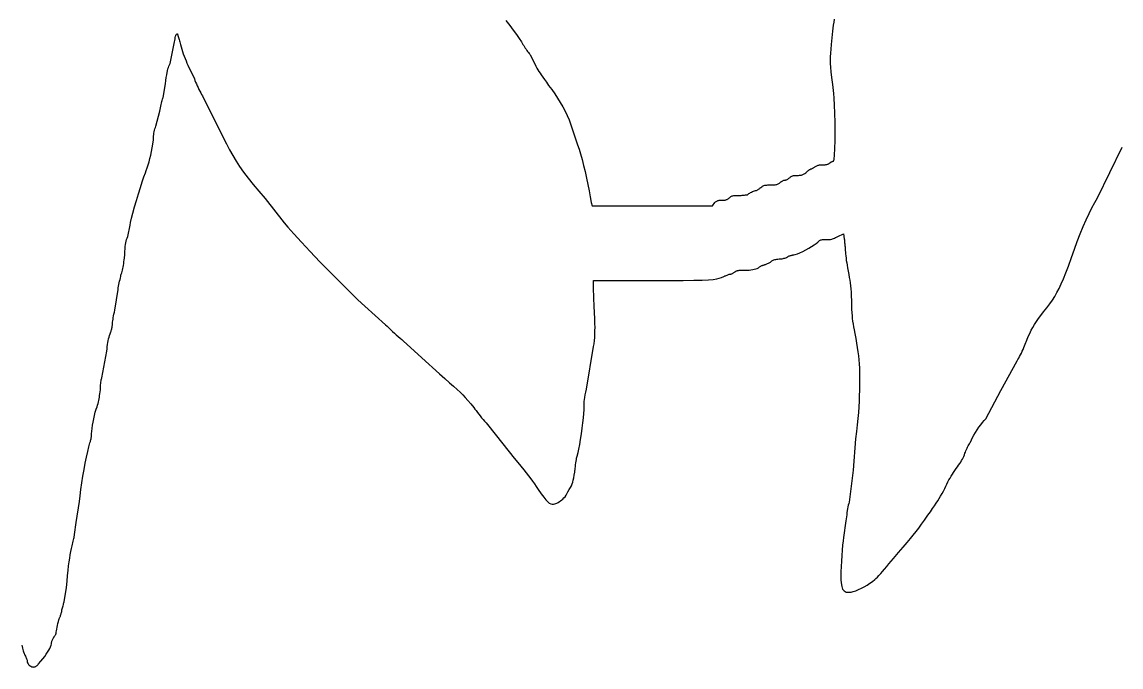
# Model space of a CAD drawing. Extents: x 0.1 to 14.4, y 0 to 16.2.
# Drawn here: x 6.269 to 10.377, y 0.006 to 2.417 of the extents above; entities that cross this region are included whole.
import ezdxf

# ---------------------------------------------------------------- set-up
doc = ezdxf.new("R2010")
doc.units = 0
doc.layers.get('0').update_dxf_attribs({"color": 5, "linetype": 'CONTINUOUS'})
doc.layers.add('1', color=1, linetype='CONTINUOUS')

msp = doc.modelspace()

# ---------------------------------------------------------------- linework, layer by layer
at = {"linetype": 'CONTINUOUS'}
msp.add_lwpolyline([(6.2681, 0.0882), (6.2691, 0.0822), (6.2703, 0.0768), (6.2716, 0.0719), (6.273, 0.0671), (6.2746, 0.0622), (6.2763, 0.0571), (6.2781, 0.0535), (6.2798, 0.0499), (6.2815, 0.0464), (6.2831, 0.043), (6.2845, 0.0398), (6.2858, 0.0367), (6.2868, 0.0339), (6.2876, 0.0313), (6.2881, 0.029), (6.2883, 0.027), (6.2886, 0.0242), (6.2896, 0.0214), (6.2912, 0.0185), (6.2933, 0.0157), (6.2958, 0.0131), (6.2987, 0.0108), (6.3018, 0.0088), (6.3052, 0.0073), (6.3087, 0.0063), (6.3123, 0.006), (6.3141, 0.0061), (6.3159, 0.0064), (6.3177, 0.0069), (6.3195, 0.0076), (6.3213, 0.0086), (6.3231, 0.0099), (6.3249, 0.0115), (6.3267, 0.0133), (6.3285, 0.0155), (6.3303, 0.018), (6.3389, 0.0277), (6.3466, 0.0368), (6.3534, 0.0454), (6.3594, 0.0535), (6.3645, 0.0612), (6.3688, 0.0684), (6.3723, 0.0752), (6.3751, 0.0815), (6.3771, 0.0875), (6.3784, 0.0931), (6.3785, 0.0951), (6.379, 0.0973), (6.3798, 0.0998), (6.3807, 0.1024), (6.3818, 0.1051), (6.3829, 0.1078), (6.3841, 0.1104), (6.3853, 0.1129), (6.3864, 0.1151), (6.3874, 0.1171), (6.3884, 0.1182), (6.3895, 0.1195), (6.3907, 0.1211), (6.3919, 0.1228), (6.393, 0.1246), (6.3941, 0.1264), (6.395, 0.1281), (6.3957, 0.1297), (6.3962, 0.1311), (6.3964, 0.1321), (6.3967, 0.1358), (6.3974, 0.1409), (6.3984, 0.1473), (6.3998, 0.1544), (6.4013, 0.1618), (6.4029, 0.1691), (6.4045, 0.1759), (6.406, 0.1818), (6.4073, 0.1864), (6.4084, 0.1892), (6.4093, 0.1904), (6.4102, 0.192), (6.4111, 0.194), (6.412, 0.1963), (6.4129, 0.1989), (6.4138, 0.2017), (6.4147, 0.2046), (6.4156, 0.2075), (6.4165, 0.2104), (6.4174, 0.2132), (6.4176, 0.2162), (6.4181, 0.2196), (6.4188, 0.2233), (6.4197, 0.2272), (6.4208, 0.2312), (6.422, 0.2353), (6.4232, 0.2392), (6.4243, 0.2429), (6.4254, 0.2463), (6.4264, 0.2493), (6.4354, 0.3033), (6.4372, 0.3271), (6.4391, 0.3484), (6.4409, 0.3673), (6.4428, 0.3842), (6.4448, 0.3994), (6.4469, 0.4131), (6.4491, 0.4257), (6.4514, 0.4375), (6.4538, 0.4486), (6.4565, 0.4595), (6.4574, 0.4649), (6.4585, 0.4705), (6.4597, 0.4759), (6.4609, 0.4812), (6.4621, 0.4861), (6.4632, 0.4906), (6.4641, 0.4945), (6.4648, 0.4977), (6.4653, 0.5001), (6.4655, 0.5015), (6.4715, 0.5465), (6.4835, 0.6246), (6.4857, 0.6464), (6.4887, 0.6699), (6.4923, 0.6945), (6.4964, 0.7195), (6.5008, 0.7444), (6.5053, 0.7684), (6.5099, 0.791), (6.5144, 0.8115), (6.5187, 0.8293), (6.5225, 0.8438), (6.5234, 0.8466), (6.5243, 0.8495), (6.5251, 0.8525), (6.5259, 0.8555), (6.5267, 0.8585), (6.5273, 0.8614), (6.5278, 0.8641), (6.5282, 0.8666), (6.5284, 0.8689), (6.5285, 0.8709), (6.5288, 0.8782), (6.5296, 0.8873), (6.5308, 0.8978), (6.5325, 0.9094), (6.5345, 0.9216), (6.537, 0.934), (6.5397, 0.9464), (6.5427, 0.9582), (6.546, 0.9692), (6.5495, 0.979), (6.5513, 0.9851), (6.5528, 0.991), (6.5542, 0.9968), (6.5555, 1.0025), (6.5567, 1.0083), (6.5578, 1.0142), (6.5588, 1.0205), (6.5597, 1.0271), (6.5607, 1.0343), (6.5616, 1.042), (6.5617, 1.0483), (6.5619, 1.0545), (6.5623, 1.0605), (6.5628, 1.0661), (6.5634, 1.0713), (6.5642, 1.076), (6.5649, 1.08), (6.5658, 1.0833), (6.5667, 1.0857), (6.5676, 1.0871), (6.5856, 1.1862), (6.5865, 1.1949), (6.5874, 1.2032), (6.5884, 1.211), (6.5896, 1.2185), (6.5908, 1.2256), (6.5923, 1.2325), (6.594, 1.2391), (6.5959, 1.2456), (6.5981, 1.2519), (6.6006, 1.2583), (6.6015, 1.261), (6.6024, 1.2639), (6.6032, 1.2669), (6.604, 1.2699), (6.6047, 1.2729), (6.6054, 1.2758), (6.6059, 1.2785), (6.6063, 1.281), (6.6065, 1.2833), (6.6066, 1.2853), (6.6067, 1.2876), (6.607, 1.2909), (6.6074, 1.2951), (6.6081, 1.3), (6.6089, 1.3056), (6.6098, 1.3117), (6.611, 1.3182), (6.6124, 1.3251), (6.6139, 1.3321), (6.6156, 1.3393), (6.6276, 1.4174), (6.6286, 1.4231), (6.6297, 1.4291), (6.631, 1.4354), (6.6323, 1.4418), (6.6336, 1.4482), (6.635, 1.4544), (6.6363, 1.4603), (6.6375, 1.4657), (6.6387, 1.4704), (6.6396, 1.4745), (6.6414, 1.4792), (6.6429, 1.4842), (6.6443, 1.4895), (6.6456, 1.4952), (6.6468, 1.5011), (6.6479, 1.5073), (6.6489, 1.5138), (6.6498, 1.5205), (6.6508, 1.5274), (6.6517, 1.5345), (6.6525, 1.5479), (6.6532, 1.5594), (6.6539, 1.5693), (6.6546, 1.5778), (6.6554, 1.5852), (6.6564, 1.5918), (6.6577, 1.5979), (6.6592, 1.6037), (6.6612, 1.6095), (6.6637, 1.6156), (6.6727, 1.6577), (6.6746, 1.6679), (6.6783, 1.6834), (6.6835, 1.703), (6.6897, 1.7255), (6.6967, 1.7496), (6.704, 1.7742), (6.7114, 1.798), (6.7183, 1.8199), (6.7246, 1.8385), (6.7297, 1.8529), (6.7333, 1.8622), (6.7369, 1.8723), (6.7404, 1.883), (6.7438, 1.8945), (6.747, 1.9065), (6.75, 1.9192), (6.7529, 1.9325), (6.7555, 1.9465), (6.7578, 1.9609), (6.7598, 1.976), (6.7599, 1.9806), (6.7601, 1.9856), (6.7606, 1.9908), (6.7612, 1.9961), (6.762, 2.0015), (6.763, 2.0069), (6.7642, 2.0122), (6.7655, 2.0174), (6.7671, 2.0223), (6.7688, 2.027), (6.7838, 2.0841), (6.7848, 2.0904), (6.7859, 2.0966), (6.7871, 2.1027), (6.7884, 2.1085), (6.7898, 2.1141), (6.7911, 2.1193), (6.7924, 2.1241), (6.7937, 2.1284), (6.7948, 2.1321), (6.7958, 2.1351), (6.8048, 2.1862), (6.8065, 2.1988), (6.8081, 2.2098), (6.8096, 2.2194), (6.8111, 2.2277), (6.8127, 2.235), (6.8143, 2.2413), (6.8161, 2.2469), (6.8181, 2.252), (6.8203, 2.2567), (6.8228, 2.2613), (6.8378, 2.3363), (6.8387, 2.3425), (6.8397, 2.3484), (6.8406, 2.354), (6.8416, 2.359), (6.8427, 2.3634), (6.8439, 2.367), (6.8452, 2.3699), (6.8466, 2.3718), (6.8481, 2.3727), (6.8498, 2.3724), (6.8502, 2.3707), (6.8507, 2.3687), (6.8513, 2.3661), (6.8521, 2.363), (6.8531, 2.3594), (6.8543, 2.3554), (6.8556, 2.3512), (6.8571, 2.3468), (6.8589, 2.3423), (6.8608, 2.3333), (6.8631, 2.3243), (6.8657, 2.3154), (6.8686, 2.3065), (6.8716, 2.2977), (6.8749, 2.2889), (6.8782, 2.2803), (6.8817, 2.2718), (6.8853, 2.2635), (6.8889, 2.2553), (6.9129, 2.2042), (6.915, 2.1985), (6.9175, 2.1922), (6.9204, 2.1855), (6.9235, 2.1785), (6.9268, 2.1715), (6.9302, 2.1646), (6.9336, 2.158), (6.9369, 2.1517), (6.9401, 2.1461), (6.9429, 2.1411), (7.021, 1.985), (7.0326, 1.9615), (7.0442, 1.9393), (7.0561, 1.9181), (7.0686, 1.8973), (7.0822, 1.8765), (7.0971, 1.8553), (7.1137, 1.8331), (7.1324, 1.8096), (7.1534, 1.7843), (7.1772, 1.7568), (7.2492, 1.6667), (7.2629, 1.6496), (7.2848, 1.6247), (7.3132, 1.5937), (7.3463, 1.5585), (7.3825, 1.5207), (7.4201, 1.482), (7.4573, 1.4443), (7.4924, 1.4093), (7.5237, 1.3787), (7.5495, 1.3543), (7.6276, 1.2853), (7.6334, 1.2796), (7.6397, 1.2736), (7.6464, 1.2672), (7.6535, 1.2607), (7.6607, 1.2541), (7.6678, 1.2477), (7.6749, 1.2414), (7.6816, 1.2355), (7.6879, 1.2301), (7.6937, 1.2252), (7.7628, 1.1622), (7.8288, 1.1021), (7.8495, 1.0839), (7.867, 1.0685), (7.8819, 1.0554), (7.8946, 1.0439), (7.9058, 1.0334), (7.916, 1.0234), (7.9257, 1.0132), (7.9356, 1.0024), (7.9462, 0.9901), (7.958, 0.976), (7.9618, 0.9703), (7.9661, 0.9642), (7.9709, 0.9578), (7.9759, 0.9512), (7.9812, 0.9444), (7.9867, 0.9377), (7.9923, 0.9311), (7.9979, 0.9247), (8.0035, 0.9186), (8.009, 0.9129), (8.0661, 0.8408), (8.1081, 0.7868), (8.1217, 0.7706), (8.1336, 0.7562), (8.1442, 0.7431), (8.1537, 0.7313), (8.1622, 0.7204), (8.17, 0.71), (8.1772, 0.7001), (8.1842, 0.6902), (8.1911, 0.6802), (8.1982, 0.6697), (8.2097, 0.6534), (8.2192, 0.6404), (8.2271, 0.6304), (8.2338, 0.6232), (8.2395, 0.6182), (8.2447, 0.6154), (8.2497, 0.6143), (8.2549, 0.6147), (8.2606, 0.6162), (8.2673, 0.6186), (8.2725, 0.6213), (8.2774, 0.6241), (8.282, 0.6271), (8.2864, 0.6304), (8.2905, 0.634), (8.2945, 0.6381), (8.2983, 0.6427), (8.302, 0.6479), (8.3057, 0.6539), (8.3093, 0.6607), (8.3143, 0.6691), (8.3185, 0.6766), (8.322, 0.6836), (8.3249, 0.6905), (8.3273, 0.6974), (8.3294, 0.705), (8.3313, 0.7134), (8.333, 0.7231), (8.3346, 0.7344), (8.3363, 0.7478), (8.3372, 0.7549), (8.3381, 0.762), (8.339, 0.7688), (8.3399, 0.7752), (8.3408, 0.7812), (8.3417, 0.7864), (8.3426, 0.791), (8.3435, 0.7946), (8.3444, 0.7973), (8.3453, 0.7988), (8.3475, 0.8076), (8.3501, 0.8209), (8.3532, 0.8376), (8.3564, 0.8567), (8.3596, 0.8772), (8.3626, 0.8983), (8.3653, 0.9187), (8.3674, 0.9377), (8.3689, 0.9541), (8.3694, 0.967), (8.3694, 0.9731), (8.3694, 0.9791), (8.3696, 0.9852), (8.3699, 0.9914), (8.3705, 0.9981), (8.3713, 1.0054), (8.3725, 1.0136), (8.374, 1.0228), (8.3759, 1.0332), (8.3784, 1.0451), (8.4054, 1.2042), (8.407, 1.2146), (8.4083, 1.2259), (8.4093, 1.2379), (8.4099, 1.2504), (8.4103, 1.2631), (8.4104, 1.276), (8.4102, 1.2887), (8.4098, 1.3012), (8.4092, 1.3131), (8.4084, 1.3243), (8.4083, 1.3311), (8.4081, 1.3388), (8.4078, 1.3472), (8.4073, 1.3561), (8.4069, 1.3652), (8.4065, 1.3745), (8.4061, 1.3836), (8.4057, 1.3925), (8.4055, 1.4008), (8.4054, 1.4084), (8.4054, 1.4505), (8.6246, 1.4505), (8.6882, 1.4505), (8.7395, 1.4509), (8.78, 1.4514), (8.8112, 1.4523), (8.8348, 1.4534), (8.8523, 1.455), (8.8652, 1.4569), (8.875, 1.4593), (8.8834, 1.4621), (8.8919, 1.4655), (8.8939, 1.4665), (8.8961, 1.4676), (8.8986, 1.4687), (8.9012, 1.4699), (8.9039, 1.4711), (8.9066, 1.4722), (8.9092, 1.4731), (8.9117, 1.4738), (8.9139, 1.4743), (8.9159, 1.4745), (8.9178, 1.4747), (8.9198, 1.4751), (8.9219, 1.4759), (8.924, 1.4768), (8.9261, 1.4779), (8.928, 1.479), (8.9299, 1.4802), (8.9315, 1.4814), (8.9329, 1.4825), (8.9339, 1.4835), (8.9365, 1.4851), (8.9388, 1.4864), (8.9412, 1.4874), (8.9436, 1.4882), (8.9463, 1.4887), (8.9495, 1.4891), (8.9533, 1.4893), (8.9579, 1.4894), (8.9634, 1.4895), (8.97, 1.4895), (8.9785, 1.4896), (8.9863, 1.4899), (8.9933, 1.4905), (8.9998, 1.4913), (9.0056, 1.4925), (9.011, 1.494), (9.0161, 1.496), (9.0209, 1.4983), (9.0255, 1.5012), (9.03, 1.5045), (9.0319, 1.5054), (9.0339, 1.5063), (9.036, 1.5071), (9.0381, 1.5079), (9.0402, 1.5086), (9.0421, 1.5093), (9.044, 1.5098), (9.0456, 1.5102), (9.047, 1.5104), (9.048, 1.5105), (9.0661, 1.5195), (9.0687, 1.522), (9.0712, 1.5239), (9.0738, 1.5255), (9.0764, 1.5268), (9.0792, 1.5278), (9.0823, 1.5286), (9.0857, 1.5293), (9.0896, 1.53), (9.094, 1.5307), (9.0991, 1.5315), (9.1027, 1.5316), (9.1063, 1.5319), (9.1098, 1.5323), (9.1133, 1.533), (9.1167, 1.5338), (9.1201, 1.5348), (9.1233, 1.5359), (9.1264, 1.5373), (9.1293, 1.5388), (9.1321, 1.5405), (9.1341, 1.5414), (9.1363, 1.5423), (9.1387, 1.5432), (9.1413, 1.5439), (9.1438, 1.5447), (9.1462, 1.5453), (9.1484, 1.5458), (9.1504, 1.5462), (9.152, 1.5465), (9.1532, 1.5466), (9.1589, 1.5475), (9.1669, 1.5501), (9.1764, 1.5541), (9.187, 1.5591), (9.1982, 1.5649), (9.2094, 1.5712), (9.22, 1.5776), (9.2295, 1.5838), (9.2375, 1.5896), (9.2432, 1.5946), (9.2457, 1.597), (9.2478, 1.599), (9.2498, 1.6005), (9.2518, 1.6017), (9.2541, 1.6025), (9.2569, 1.603), (9.2602, 1.6034), (9.2645, 1.6035), (9.2698, 1.6036), (9.2763, 1.6036), (9.2821, 1.6037), (9.287, 1.604), (9.2912, 1.6045), (9.295, 1.6052), (9.2984, 1.6062), (9.3018, 1.6075), (9.3053, 1.6091), (9.309, 1.6109), (9.3133, 1.6131), (9.3183, 1.6156), (9.3393, 1.6246), (9.3423, 1.6066), (9.3424, 1.6029), (9.3427, 1.5991), (9.343, 1.5952), (9.3434, 1.5913), (9.3438, 1.5875), (9.3443, 1.5837), (9.3447, 1.5801), (9.345, 1.5766), (9.3453, 1.5734), (9.3453, 1.5706), (9.3454, 1.5672), (9.3457, 1.5625), (9.3462, 1.5567), (9.3468, 1.55), (9.3476, 1.5424), (9.3486, 1.5342), (9.3498, 1.5256), (9.3511, 1.5167), (9.3526, 1.5076), (9.3544, 1.4985), (9.3569, 1.485), (9.3591, 1.473), (9.361, 1.4621), (9.3627, 1.4517), (9.3641, 1.4414), (9.3654, 1.4308), (9.3665, 1.4194), (9.3675, 1.4066), (9.3685, 1.3921), (9.3694, 1.3754), (9.3695, 1.3579), (9.3697, 1.343), (9.3703, 1.33), (9.371, 1.3186), (9.372, 1.3082), (9.3733, 1.2982), (9.3748, 1.2881), (9.3767, 1.2774), (9.3789, 1.2657), (9.3814, 1.2523), (9.3848, 1.2334), (9.3879, 1.2161), (9.3906, 1.1999), (9.3929, 1.1846), (9.3949, 1.1697), (9.3965, 1.1547), (9.3978, 1.1394), (9.3987, 1.1233), (9.3992, 1.106), (9.3994, 1.0871), (9.3993, 1.0636), (9.399, 1.0414), (9.3984, 1.0202), (9.3976, 0.9994), (9.3964, 0.9786), (9.3949, 0.9574), (9.3929, 0.9352), (9.3906, 0.9117), (9.3877, 0.8864), (9.3844, 0.8589), (9.3754, 0.7417), (9.3604, 0.6216), (9.3587, 0.6167), (9.3571, 0.611), (9.3557, 0.6046), (9.3544, 0.5977), (9.3532, 0.5905), (9.3521, 0.5829), (9.3511, 0.5752), (9.3502, 0.5675), (9.3492, 0.5599), (9.3483, 0.5526), (9.3393, 0.4895), (9.3376, 0.4774), (9.3358, 0.4616), (9.3342, 0.4431), (9.3327, 0.4229), (9.3315, 0.402), (9.3305, 0.3814), (9.3298, 0.362), (9.3295, 0.3449), (9.3297, 0.331), (9.3303, 0.3213), (9.3313, 0.3137), (9.3326, 0.3072), (9.3342, 0.3016), (9.3361, 0.297), (9.3386, 0.2932), (9.3416, 0.2902), (9.3452, 0.288), (9.3494, 0.2864), (9.3545, 0.2856), (9.3604, 0.2853), (9.3674, 0.286), (9.3758, 0.288), (9.3853, 0.2911), (9.3955, 0.2953), (9.4062, 0.3003), (9.417, 0.306), (9.4277, 0.3124), (9.4381, 0.3191), (9.4478, 0.3261), (9.4565, 0.3333), (9.4606, 0.3368), (9.4657, 0.3417), (9.4716, 0.3479), (9.4782, 0.3552), (9.4854, 0.3634), (9.493, 0.3723), (9.501, 0.3817), (9.5091, 0.3915), (9.5174, 0.4014), (9.5255, 0.4114), (9.5454, 0.4346), (9.5623, 0.4542), (9.5767, 0.471), (9.5891, 0.4858), (9.6002, 0.4993), (9.6105, 0.5122), (9.6205, 0.5253), (9.6309, 0.5394), (9.642, 0.5553), (9.6547, 0.5736), (9.664, 0.5864), (9.6722, 0.598), (9.6794, 0.6086), (9.6859, 0.6184), (9.6918, 0.6276), (9.6973, 0.6365), (9.7024, 0.6452), (9.7074, 0.654), (9.7125, 0.6631), (9.7177, 0.6727), (9.7214, 0.6814), (9.7253, 0.6897), (9.7293, 0.6976), (9.7334, 0.7052), (9.7376, 0.7125), (9.7419, 0.7196), (9.7463, 0.7266), (9.7508, 0.7336), (9.7553, 0.7406), (9.7598, 0.7478), (9.7649, 0.7546), (9.7695, 0.7609), (9.7737, 0.7667), (9.7774, 0.7722), (9.7808, 0.7774), (9.7838, 0.7826), (9.7864, 0.7877), (9.7888, 0.7931), (9.7909, 0.7987), (9.7928, 0.8048), (9.7947, 0.8094), (9.7967, 0.8141), (9.7988, 0.8188), (9.8011, 0.8235), (9.8033, 0.8281), (9.8056, 0.8325), (9.8078, 0.8366), (9.8099, 0.8405), (9.8119, 0.8439), (9.8138, 0.8469), (9.8171, 0.8546), (9.8215, 0.8634), (9.8267, 0.8729), (9.8326, 0.8827), (9.839, 0.8926), (9.8456, 0.9024), (9.8523, 0.9117), (9.8589, 0.9203), (9.8651, 0.9278), (9.8709, 0.9339), (9.9279, 1.039), (9.988, 1.1502), (9.9909, 1.155), (9.994, 1.1605), (9.9973, 1.1664), (10.0007, 1.1728), (10.0041, 1.1794), (10.0075, 1.1863), (10.0106, 1.1932), (10.0135, 1.2), (10.016, 1.2067), (10.018, 1.2132), (10.0241, 1.2278), (10.0298, 1.241), (10.0354, 1.2532), (10.041, 1.2646), (10.0469, 1.2755), (10.0533, 1.2863), (10.0602, 1.2972), (10.0681, 1.3084), (10.077, 1.3204), (10.0871, 1.3333), (10.0997, 1.3488), (10.1106, 1.3632), (10.1203, 1.3771), (10.1289, 1.391), (10.137, 1.4054), (10.1448, 1.4209), (10.1527, 1.438), (10.161, 1.4573), (10.17, 1.4793), (10.1802, 1.5045), (10.1911, 1.5365), (10.2021, 1.5674), (10.2132, 1.5971), (10.2243, 1.6255), (10.2354, 1.6524), (10.2463, 1.6777), (10.2572, 1.7012), (10.2678, 1.7228), (10.2782, 1.7424), (10.2883, 1.7598), (10.3814, 1.9489)], dxfattribs=at)
at = {"layer": '1', "linetype": 'CONTINUOUS'}
msp.add_lwpolyline([(8.0771, 2.4228), (8.0916, 2.4039), (8.105, 2.386), (8.1169, 2.3697), (8.1272, 2.3552), (8.1353, 2.3429), (8.1411, 2.3333), (8.1439, 2.3287), (8.1468, 2.3241), (8.1498, 2.3194), (8.1528, 2.3148), (8.1558, 2.3104), (8.1586, 2.3063), (8.1614, 2.3025), (8.1639, 2.2992), (8.1662, 2.2964), (8.1682, 2.2943), (8.1862, 2.2583), (8.1897, 2.2514), (8.1932, 2.2449), (8.1968, 2.2387), (8.2007, 2.2325), (8.205, 2.226), (8.2097, 2.2189), (8.2152, 2.2111), (8.2216, 2.2021), (8.2288, 2.1919), (8.2372, 2.1802), (8.2488, 2.1646), (8.2598, 2.1486), (8.2704, 2.1324), (8.2804, 2.1159), (8.2898, 2.0995), (8.2984, 2.0831), (8.3063, 2.0669), (8.3133, 2.0511), (8.3193, 2.0358), (8.3243, 2.021), (8.3453, 1.958), (8.3508, 1.9421), (8.3564, 1.9237), (8.362, 1.9031), (8.3676, 1.881), (8.3731, 1.8577), (8.3784, 1.8338), (8.3835, 1.8098), (8.3882, 1.7861), (8.3925, 1.7633), (8.3964, 1.7417), (8.3994, 1.7297), (8.6246, 1.7297), (8.8498, 1.7297), (8.8589, 1.7417), (8.8614, 1.7442), (8.8637, 1.7461), (8.8658, 1.7477), (8.8679, 1.7488), (8.8701, 1.7496), (8.8725, 1.7502), (8.8751, 1.7505), (8.8782, 1.7507), (8.8817, 1.7507), (8.8859, 1.7508), (8.8901, 1.7508), (8.8936, 1.7511), (8.8966, 1.7516), (8.8993, 1.7522), (8.9017, 1.753), (8.9038, 1.754), (8.9059, 1.7552), (8.9081, 1.7565), (8.9104, 1.758), (8.9129, 1.7598), (8.9155, 1.7622), (8.9178, 1.7642), (8.9202, 1.7657), (8.9228, 1.7668), (8.9257, 1.7676), (8.9291, 1.7682), (8.9333, 1.7685), (8.9384, 1.7687), (8.9445, 1.7688), (8.952, 1.7688), (8.9564, 1.7689), (8.9608, 1.7691), (8.9651, 1.7694), (8.969, 1.7698), (8.9726, 1.7703), (8.9757, 1.7707), (8.9783, 1.7711), (8.9803, 1.7715), (8.982, 1.7718), (8.9834, 1.7736), (8.9857, 1.7756), (8.9887, 1.7777), (8.9921, 1.7796), (8.9959, 1.7815), (8.9997, 1.7832), (9.0034, 1.7847), (9.0069, 1.7858), (9.0098, 1.7865), (9.012, 1.7868), (9.0131, 1.787), (9.0145, 1.7875), (9.0161, 1.7882), (9.0179, 1.7893), (9.0199, 1.7905), (9.022, 1.792), (9.0241, 1.7936), (9.0261, 1.7952), (9.0282, 1.797), (9.03, 1.7988), (9.0334, 1.8012), (9.0364, 1.8032), (9.0392, 1.8047), (9.042, 1.8059), (9.045, 1.8067), (9.0484, 1.8072), (9.0523, 1.8076), (9.0569, 1.8077), (9.0625, 1.8078), (9.0691, 1.8078), (9.0749, 1.8079), (9.0797, 1.8082), (9.0838, 1.8086), (9.0872, 1.8093), (9.0901, 1.8101), (9.0926, 1.8111), (9.095, 1.8122), (9.0972, 1.8136), (9.0996, 1.8151), (9.1021, 1.8168), (9.1032, 1.8178), (9.1045, 1.8189), (9.1062, 1.8201), (9.108, 1.8213), (9.11, 1.8224), (9.112, 1.8235), (9.1142, 1.8244), (9.1162, 1.8252), (9.1182, 1.8256), (9.1201, 1.8258), (9.122, 1.826), (9.124, 1.8265), (9.1262, 1.8273), (9.1284, 1.8283), (9.1306, 1.8296), (9.1329, 1.831), (9.1351, 1.8326), (9.1372, 1.8343), (9.1393, 1.836), (9.1411, 1.8378), (9.1437, 1.8395), (9.146, 1.8408), (9.1482, 1.8418), (9.1504, 1.8425), (9.1528, 1.8431), (9.1554, 1.8435), (9.1584, 1.8437), (9.162, 1.8438), (9.1662, 1.8438), (9.1712, 1.8438), (9.1753, 1.8439), (9.1789, 1.8442), (9.182, 1.8447), (9.1848, 1.8455), (9.1873, 1.8465), (9.1898, 1.8477), (9.1923, 1.8493), (9.1949, 1.8512), (9.1979, 1.8533), (9.2012, 1.8559), (9.2038, 1.8584), (9.2063, 1.8606), (9.2085, 1.8624), (9.2106, 1.864), (9.2125, 1.8652), (9.2142, 1.8662), (9.2157, 1.867), (9.2171, 1.8675), (9.2182, 1.8678), (9.2192, 1.8679), (9.2202, 1.868), (9.2214, 1.8685), (9.2226, 1.8693), (9.2241, 1.8702), (9.2256, 1.8713), (9.2272, 1.8724), (9.2289, 1.8736), (9.2307, 1.8748), (9.2324, 1.8759), (9.2342, 1.8769), (9.2369, 1.8785), (9.2394, 1.8798), (9.2419, 1.8808), (9.2444, 1.8816), (9.247, 1.8821), (9.2498, 1.8825), (9.2529, 1.8827), (9.2562, 1.8828), (9.26, 1.8829), (9.2643, 1.8829), (9.2677, 1.883), (9.2708, 1.8832), (9.2737, 1.8837), (9.2764, 1.8843), (9.2789, 1.8851), (9.2813, 1.8861), (9.2837, 1.8873), (9.2862, 1.8886), (9.2887, 1.8902), (9.2913, 1.8919), (9.2924, 1.8928), (9.2937, 1.8937), (9.2952, 1.8945), (9.2968, 1.8953), (9.2984, 1.896), (9.2999, 1.8966), (9.3013, 1.8972), (9.3023, 1.8976), (9.3033, 1.8979), (9.3049, 1.9037), (9.3062, 1.9198), (9.3071, 1.9439), (9.3076, 1.9737), (9.3078, 2.0071), (9.3076, 2.0419), (9.3071, 2.0758), (9.3062, 2.1066), (9.3049, 2.1321), (9.3033, 2.1502), (9.2992, 2.1827), (9.296, 2.209), (9.2936, 2.2302), (9.2919, 2.2475), (9.2909, 2.262), (9.2905, 2.2749), (9.2907, 2.2873), (9.2915, 2.3004), (9.2927, 2.3154), (9.2943, 2.3333), (9.2953, 2.3458), (9.2964, 2.3582), (9.2977, 2.3703), (9.2991, 2.3822), (9.3007, 2.3938), (9.3023, 2.4051), (9.304, 2.4162), (9.3057, 2.4269)], dxfattribs=at)

doc.saveas('drawing.dxf')
